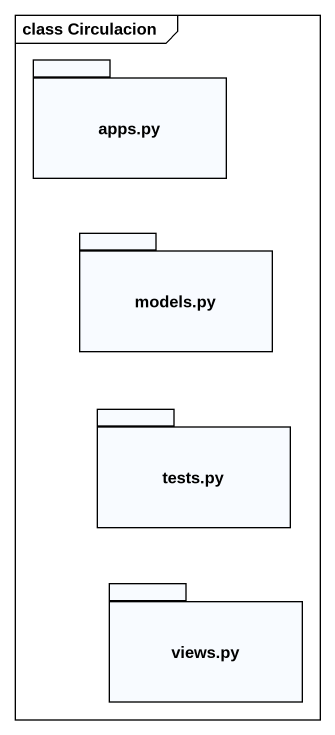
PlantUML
@startuml
mainframe class Circulacion
package "apps.py" as apps_py {
}
package "models.py" as models_py {
}
package "tests.py" as tests_py {
}
package "views.py" as views_py {
}
@enduml
